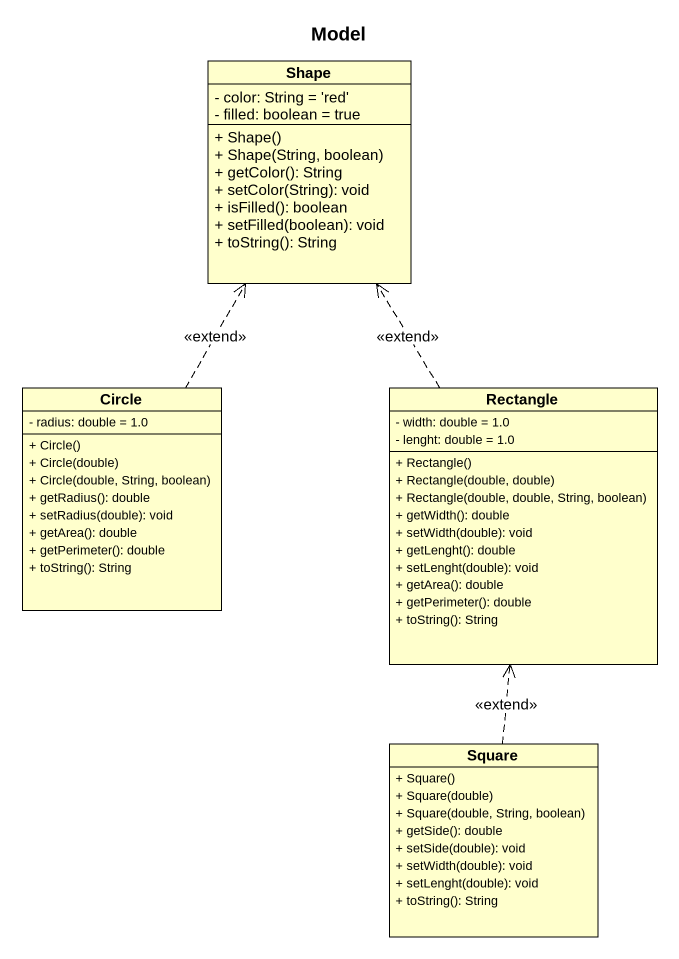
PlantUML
@startuml
title Model
hide circle
hide empty members
skinparam classAttributeIconSize 0
class Shape {
  - color: String = 'red'
  - filled: boolean = true
  + Shape()
  + Shape(String, boolean)
  + getColor(): String
  + setColor(String): void
  + isFilled(): boolean
  + setFilled(boolean): void
  + toString(): String
}
class "Circle" as Circle_ {
  - radius: double = 1.0
  + Circle()
  + Circle(double)
  + Circle(double, String, boolean)
  + getRadius(): double
  + setRadius(double): void
  + getArea(): double
  + getPerimeter(): double
  + toString(): String
}
class "Rectangle" as Rectangle_ {
  - width: double = 1.0
  - lenght: double = 1.0
  + Rectangle()
  + Rectangle(double, double)
  + Rectangle(double, double, String, boolean)
  + getWidth(): double
  + setWidth(double): void
  + getLenght(): double
  + setLenght(double): void
  + getArea(): double
  + getPerimeter(): double
  + toString(): String
}
class Square {
  + Square()
  + Square(double)
  + Square(double, String, boolean)
  + getSide(): double
  + setSide(double): void
  + setWidth(double): void
  + setLenght(double): void
  + toString(): String
}
Circle_ .up.> Shape : <<extend>>
Rectangle_ .up.> Shape : <<extend>>
Square .up.> Rectangle_ : <<extend>>
@enduml
